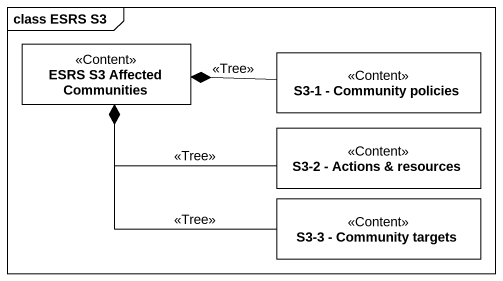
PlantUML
@startuml
mainframe class ESRS S3
hide circle
hide empty members
class "ESRS S3 Affected Communities" as ESRS_S3_Affected_Communities <<Content>>
class "S3-1 - Community policies" as S3_1_Community_policies <<Content>>
class "S3-2 - Actions & resources" as S3_2_Actions_resources <<Content>>
class "S3-3 - Community targets" as S3_3_Community_targets <<Content>>
ESRS_S3_Affected_Communities *-right- S3_1_Community_policies : <<Tree>>
ESRS_S3_Affected_Communities *-right- S3_2_Actions_resources : <<Tree>>
ESRS_S3_Affected_Communities *-right- S3_3_Community_targets : <<Tree>>
@enduml
